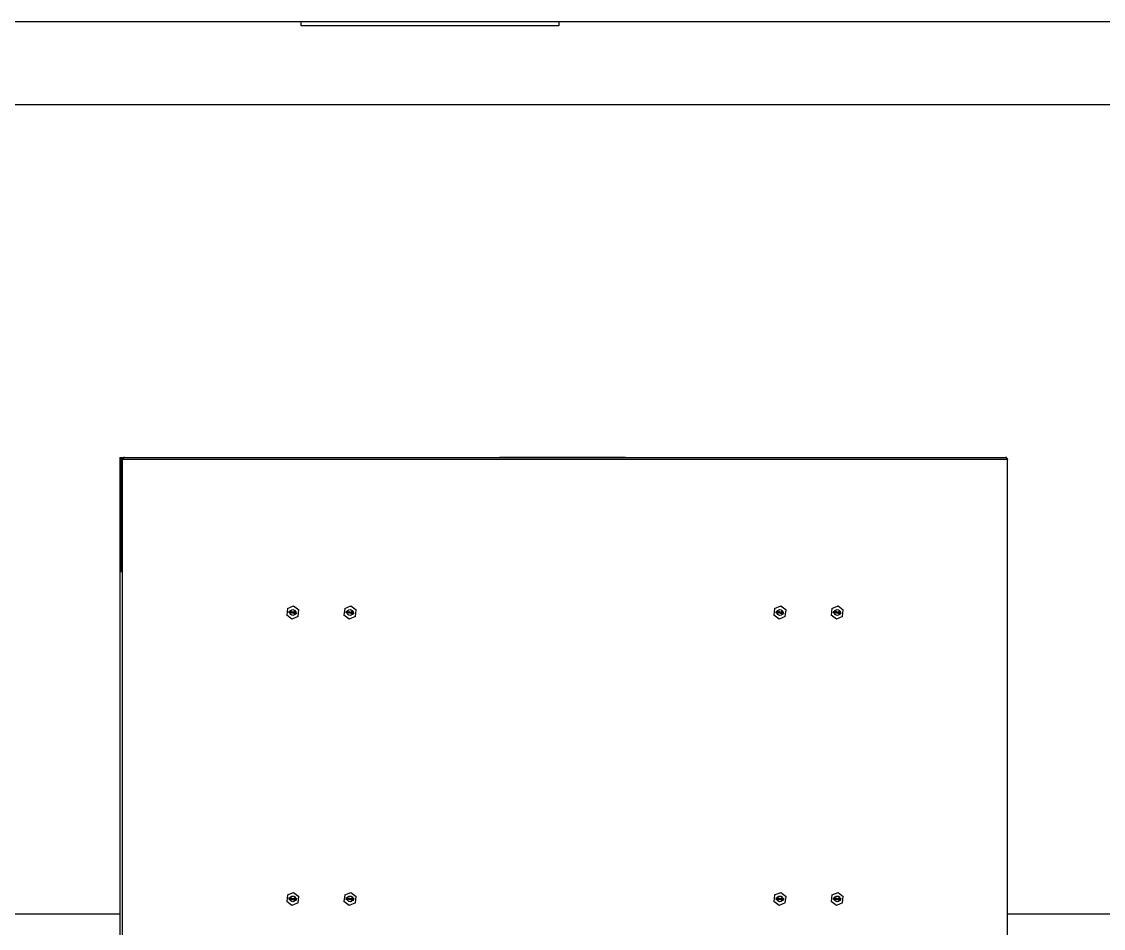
# Model space of a CAD drawing. Header units: millimetres. Extents: x 32496 to 166256, y 3504 to 23939.
# Drawn here: x 48697 to 49452, y 21451 to 22084 of the extents above; entities that cross this region are included whole.
import ezdxf

# ---------------------------------------------------------------- set-up
doc = ezdxf.new("R2010")
doc.units = ezdxf.units.MM
for name, color, linetype in [('2401-00854_BSO-M4-25_1_0', 7, 'Continuous'), ('4215-19398_1-20250317_1_0', 7, 'Continuous'), ('4215-19398_2_1_0', 7, 'Continuous'), ('4215-19398_6_1_0', 7, 'Continuous'), ('4215-19398_9_1_0', 7, 'Continuous'), ('4215-HRQZZ01_1_1_0', 7, 'Continuous'), ('4403-10194_1_0', 7, 'Continuous'), ('FG-S100X100-2059_0', 7, 'Continuous'), ('QIAOJIA_0', 7, 'Continuous'), ('S04S0230_0', 7, 'Continuous')]:
    doc.layers.add(name, color=color, linetype=linetype)

msp = doc.modelspace()

# ---------------------------------------------------------------- linework, layer by layer
at = {"layer": '2401-00854_BSO-M4-25_1_0', "color": 7, "linetype": 'Continuous'}
for p, q in [((48882.21, 21674.18), (48881.632, 21669.597)), ((48885.312, 21666.806), (48881.632, 21669.597)), ((48882.21, 21674.18), (48886.467, 21675.971)), ((48883.26, 21671.115), (48883.41, 21672.305)), ((48883.409, 21671.096), (48883.26, 21671.115)), ((48883.527, 21672.033), (48883.409, 21671.096)), ((48883.41, 21672.305), (48883.633, 21672.277)), ((48883.527, 21672.033), (48883.756, 21671.052)), ((48883.871, 21671.166), (48883.633, 21672.277)), ((48883.954, 21671.027), (48883.756, 21671.052)), ((48884.377, 21672.184), (48883.871, 21671.166)), ((48883.954, 21671.027), (48884.42, 21671.921)), ((48884.302, 21670.984), (48884.42, 21671.921)), ((48884.451, 21670.965), (48884.302, 21670.984)), ((48884.377, 21672.184), (48884.601, 21672.155)), ((48884.601, 21672.155), (48884.451, 21670.965)), ((48884.694, 21671.294), (48884.713, 21671.446)), ((48885.289, 21671.219), (48884.694, 21671.294)), ((48885.394, 21672.055), (48884.713, 21671.446)), ((48884.886, 21671.425), (48885.369, 21671.853)), ((48884.886, 21671.425), (48885.308, 21671.371)), ((48885.244, 21670.865), (48885.289, 21671.219)), ((48885.393, 21670.846), (48885.244, 21670.865)), ((48885.308, 21671.371), (48885.369, 21671.853)), ((48889.57, 21668.597), (48885.312, 21666.806)), ((48885.438, 21671.201), (48885.393, 21670.846)), ((48885.394, 21672.055), (48885.543, 21672.037)), ((48885.686, 21671.169), (48885.438, 21671.201)), ((48885.543, 21672.037), (48885.457, 21671.353)), ((48885.457, 21671.353), (48885.705, 21671.321)), ((48885.705, 21671.321), (48885.686, 21671.169)), ((48886.065, 21671.379), (48885.897, 21671.246)), ((48885.897, 21671.246), (48885.919, 21671.217)), ((48885.919, 21671.217), (48886.059, 21671.328)), ((48885.963, 21671.572), (48885.935, 21671.55)), ((48885.935, 21671.55), (48886.065, 21671.379)), ((48886.071, 21671.43), (48885.963, 21671.572)), ((48886.036, 21671.151), (48886.059, 21671.328)), ((48886.086, 21671.145), (48886.036, 21671.151)), ((48886.071, 21671.43), (48886.094, 21671.607)), ((48886.108, 21671.322), (48886.086, 21671.145)), ((48886.094, 21671.607), (48886.143, 21671.601)), ((48886.108, 21671.322), (48886.216, 21671.18)), ((48886.115, 21671.373), (48886.283, 21671.506)), ((48886.244, 21671.202), (48886.115, 21671.373)), ((48886.143, 21671.601), (48886.121, 21671.423)), ((48886.261, 21671.534), (48886.121, 21671.423)), ((48886.216, 21671.18), (48886.244, 21671.202)), ((48886.283, 21671.506), (48886.261, 21671.534)), ((48886.385, 21670.721), (48886.401, 21670.848)), ((48887.278, 21670.608), (48886.385, 21670.721)), ((48887.176, 21671.393), (48886.401, 21670.848)), ((48886.467, 21675.971), (48890.147, 21673.179)), ((48886.563, 21671.728), (48886.525, 21671.63)), ((48886.649, 21671.614), (48886.525, 21671.63)), ((48886.675, 21671.817), (48886.563, 21671.728)), ((48886.6, 21670.823), (48887.29, 21671.302)), ((48886.6, 21670.823), (48887.294, 21670.735)), ((48886.649, 21671.614), (48886.708, 21671.684)), ((48886.78, 21671.855), (48886.675, 21671.817)), ((48886.708, 21671.684), (48886.789, 21671.725)), ((48886.957, 21671.858), (48886.78, 21671.855)), ((48886.789, 21671.725), (48886.916, 21671.735)), ((48887.015, 21671.722), (48886.916, 21671.735)), ((48886.957, 21671.858), (48887.056, 21671.846)), ((48887.015, 21671.722), (48887.136, 21671.681)), ((48887.202, 21671.802), (48887.056, 21671.846)), ((48887.136, 21671.681), (48887.204, 21671.621)), ((48887.238, 21671.488), (48887.176, 21671.393)), ((48887.295, 21671.739), (48887.202, 21671.802)), ((48887.204, 21671.621), (48887.244, 21671.539)), ((48887.238, 21671.488), (48887.244, 21671.539)), ((48887.294, 21670.735), (48887.278, 21670.608)), ((48887.29, 21671.302), (48887.349, 21671.372)), ((48887.381, 21671.625), (48887.295, 21671.739)), ((48887.349, 21671.372), (48887.387, 21671.47)), ((48887.393, 21671.52), (48887.381, 21671.625)), ((48887.393, 21671.52), (48887.387, 21671.47)), ((48887.515, 21670.887), (48887.664, 21670.869)), ((48887.515, 21670.887), (48887.552, 21670.78)), ((48887.544, 21671.115), (48887.627, 21671.774)), ((48887.717, 21671.094), (48887.544, 21671.115)), ((48887.552, 21670.78), (48887.613, 21670.669)), ((48887.613, 21670.669), (48887.728, 21670.578)), ((48887.627, 21671.774), (48888.47, 21671.668)), ((48887.701, 21670.761), (48887.664, 21670.869)), ((48887.735, 21671.632), (48887.684, 21671.226)), ((48887.817, 21671.287), (48887.684, 21671.226)), ((48887.769, 21670.701), (48887.701, 21670.761)), ((48887.717, 21671.094), (48887.826, 21671.157)), ((48887.728, 21670.578), (48887.849, 21670.537)), ((48888.454, 21671.541), (48887.735, 21671.632)), ((48887.865, 21670.663), (48887.769, 21670.701)), ((48887.944, 21671.297), (48887.817, 21671.287)), ((48887.826, 21671.157), (48887.928, 21671.17)), ((48887.997, 21670.518), (48887.849, 21670.537)), ((48887.865, 21670.663), (48888.013, 21670.644)), ((48888.077, 21671.151), (48887.928, 21671.17)), ((48887.944, 21671.297), (48888.093, 21671.278)), ((48887.997, 21670.518), (48888.125, 21670.528)), ((48888.116, 21670.657), (48888.013, 21670.644)), ((48888.077, 21671.151), (48888.173, 21671.113)), ((48888.214, 21671.237), (48888.093, 21671.278)), ((48888.197, 21670.699), (48888.116, 21670.657)), ((48888.125, 21670.528), (48888.258, 21670.588)), ((48888.173, 21671.113), (48888.241, 21671.053)), ((48888.256, 21670.768), (48888.197, 21670.699)), ((48888.329, 21671.145), (48888.214, 21671.237)), ((48888.241, 21671.053), (48888.281, 21670.971)), ((48888.29, 21670.841), (48888.256, 21670.768)), ((48888.258, 21670.588), (48888.345, 21670.68)), ((48888.281, 21670.971), (48888.297, 21670.892)), ((48888.29, 21670.841), (48888.297, 21670.892)), ((48888.39, 21671.034), (48888.329, 21671.145)), ((48888.345, 21670.68), (48888.411, 21670.8)), ((48888.424, 21670.902), (48888.39, 21671.034)), ((48888.424, 21670.902), (48888.411, 21670.8)), ((48888.47, 21671.668), (48888.454, 21671.541)), ((48889.57, 21668.597), (48890.147, 21673.179)), ((48922.21, 21674.18), (48921.632, 21669.597)), ((48925.312, 21666.806), (48921.632, 21669.597)), ((48922.21, 21674.18), (48926.467, 21675.971)), ((48923.26, 21671.115), (48923.41, 21672.305)), ((48923.409, 21671.096), (48923.26, 21671.115)), ((48923.527, 21672.033), (48923.409, 21671.096)), ((48923.41, 21672.305), (48923.633, 21672.277)), ((48923.527, 21672.033), (48923.756, 21671.052)), ((48923.871, 21671.166), (48923.633, 21672.277)), ((48923.954, 21671.027), (48923.756, 21671.052)), ((48924.377, 21672.184), (48923.871, 21671.166)), ((48923.954, 21671.027), (48924.42, 21671.921)), ((48924.302, 21670.984), (48924.42, 21671.921)), ((48924.451, 21670.965), (48924.302, 21670.984)), ((48924.377, 21672.184), (48924.601, 21672.155)), ((48924.601, 21672.155), (48924.451, 21670.965)), ((48924.694, 21671.294), (48924.713, 21671.446)), ((48925.289, 21671.219), (48924.694, 21671.294)), ((48925.394, 21672.055), (48924.713, 21671.446)), ((48924.886, 21671.425), (48925.369, 21671.853)), ((48924.886, 21671.425), (48925.308, 21671.371)), ((48925.244, 21670.865), (48925.289, 21671.219)), ((48925.393, 21670.846), (48925.244, 21670.865)), ((48925.308, 21671.371), (48925.369, 21671.853)), ((48929.57, 21668.597), (48925.312, 21666.806)), ((48925.438, 21671.201), (48925.393, 21670.846)), ((48925.394, 21672.055), (48925.543, 21672.037)), ((48925.686, 21671.169), (48925.438, 21671.201)), ((48925.543, 21672.037), (48925.457, 21671.353)), ((48925.457, 21671.353), (48925.705, 21671.321)), ((48925.705, 21671.321), (48925.686, 21671.169)), ((48926.065, 21671.379), (48925.897, 21671.246)), ((48925.897, 21671.246), (48925.919, 21671.217)), ((48925.919, 21671.217), (48926.059, 21671.328)), ((48925.963, 21671.572), (48925.935, 21671.55)), ((48925.935, 21671.55), (48926.065, 21671.379)), ((48926.071, 21671.43), (48925.963, 21671.572)), ((48926.036, 21671.151), (48926.059, 21671.328)), ((48926.086, 21671.145), (48926.036, 21671.151)), ((48926.071, 21671.43), (48926.094, 21671.607)), ((48926.108, 21671.322), (48926.086, 21671.145)), ((48926.094, 21671.607), (48926.143, 21671.601)), ((48926.108, 21671.322), (48926.216, 21671.18)), ((48926.115, 21671.373), (48926.283, 21671.506)), ((48926.244, 21671.202), (48926.115, 21671.373)), ((48926.143, 21671.601), (48926.121, 21671.423)), ((48926.261, 21671.534), (48926.121, 21671.423)), ((48926.216, 21671.18), (48926.244, 21671.202)), ((48926.283, 21671.506), (48926.261, 21671.534)), ((48926.385, 21670.721), (48926.401, 21670.848)), ((48927.278, 21670.608), (48926.385, 21670.721)), ((48927.176, 21671.393), (48926.401, 21670.848)), ((48926.467, 21675.971), (48930.147, 21673.179)), ((48926.563, 21671.728), (48926.525, 21671.63)), ((48926.649, 21671.614), (48926.525, 21671.63)), ((48926.675, 21671.817), (48926.563, 21671.728)), ((48926.6, 21670.823), (48927.29, 21671.302)), ((48926.6, 21670.823), (48927.294, 21670.735)), ((48926.649, 21671.614), (48926.708, 21671.684)), ((48926.78, 21671.855), (48926.675, 21671.817)), ((48926.708, 21671.684), (48926.789, 21671.725)), ((48926.957, 21671.858), (48926.78, 21671.855)), ((48926.789, 21671.725), (48926.916, 21671.735)), ((48927.015, 21671.722), (48926.916, 21671.735)), ((48926.957, 21671.858), (48927.056, 21671.846)), ((48927.015, 21671.722), (48927.136, 21671.681)), ((48927.202, 21671.802), (48927.056, 21671.846)), ((48927.136, 21671.681), (48927.204, 21671.621)), ((48927.238, 21671.488), (48927.176, 21671.393)), ((48927.295, 21671.739), (48927.202, 21671.802)), ((48927.204, 21671.621), (48927.244, 21671.539)), ((48927.238, 21671.488), (48927.244, 21671.539)), ((48927.294, 21670.735), (48927.278, 21670.608)), ((48927.29, 21671.302), (48927.349, 21671.372)), ((48927.381, 21671.625), (48927.295, 21671.739)), ((48927.349, 21671.372), (48927.387, 21671.47)), ((48927.393, 21671.52), (48927.381, 21671.625)), ((48927.393, 21671.52), (48927.387, 21671.47)), ((48927.515, 21670.887), (48927.664, 21670.869)), ((48927.515, 21670.887), (48927.552, 21670.78)), ((48927.544, 21671.115), (48927.627, 21671.774)), ((48927.717, 21671.094), (48927.544, 21671.115)), ((48927.552, 21670.78), (48927.613, 21670.669)), ((48927.613, 21670.669), (48927.728, 21670.578)), ((48927.627, 21671.774), (48928.47, 21671.668)), ((48927.701, 21670.761), (48927.664, 21670.869)), ((48927.735, 21671.632), (48927.684, 21671.226)), ((48927.817, 21671.287), (48927.684, 21671.226)), ((48927.769, 21670.701), (48927.701, 21670.761)), ((48927.717, 21671.094), (48927.826, 21671.157)), ((48927.728, 21670.578), (48927.849, 21670.537)), ((48928.454, 21671.541), (48927.735, 21671.632)), ((48927.865, 21670.663), (48927.769, 21670.701)), ((48927.944, 21671.297), (48927.817, 21671.287)), ((48927.826, 21671.157), (48927.928, 21671.17)), ((48927.997, 21670.518), (48927.849, 21670.537)), ((48927.865, 21670.663), (48928.013, 21670.644)), ((48928.077, 21671.151), (48927.928, 21671.17)), ((48927.944, 21671.297), (48928.093, 21671.278)), ((48927.997, 21670.518), (48928.125, 21670.528)), ((48928.116, 21670.657), (48928.013, 21670.644)), ((48928.077, 21671.151), (48928.173, 21671.113)), ((48928.214, 21671.237), (48928.093, 21671.278)), ((48928.197, 21670.699), (48928.116, 21670.657)), ((48928.125, 21670.528), (48928.258, 21670.588)), ((48928.173, 21671.113), (48928.241, 21671.053)), ((48928.256, 21670.768), (48928.197, 21670.699)), ((48928.329, 21671.145), (48928.214, 21671.237)), ((48928.241, 21671.053), (48928.281, 21670.971)), ((48928.29, 21670.841), (48928.256, 21670.768)), ((48928.258, 21670.588), (48928.345, 21670.68)), ((48928.281, 21670.971), (48928.297, 21670.892)), ((48928.29, 21670.841), (48928.297, 21670.892)), ((48928.39, 21671.034), (48928.329, 21671.145)), ((48928.345, 21670.68), (48928.411, 21670.8)), ((48928.424, 21670.902), (48928.39, 21671.034)), ((48928.424, 21670.902), (48928.411, 21670.8)), ((48928.47, 21671.668), (48928.454, 21671.541)), ((48929.57, 21668.597), (48930.147, 21673.179)), ((49222.21, 21674.18), (49221.632, 21669.597)), ((49225.312, 21666.806), (49221.632, 21669.597)), ((49222.21, 21674.18), (49226.467, 21675.971)), ((49223.26, 21671.115), (49223.41, 21672.305)), ((49223.409, 21671.096), (49223.26, 21671.115)), ((49223.527, 21672.033), (49223.409, 21671.096)), ((49223.41, 21672.305), (49223.633, 21672.277)), ((49223.527, 21672.033), (49223.756, 21671.052)), ((49223.871, 21671.166), (49223.633, 21672.277)), ((49223.954, 21671.027), (49223.756, 21671.052)), ((49224.377, 21672.184), (49223.871, 21671.166)), ((49223.954, 21671.027), (49224.42, 21671.921)), ((49224.302, 21670.984), (49224.42, 21671.921)), ((49224.451, 21670.965), (49224.302, 21670.984)), ((49224.377, 21672.184), (49224.601, 21672.155)), ((49224.601, 21672.155), (49224.451, 21670.965)), ((49224.694, 21671.294), (49224.713, 21671.446)), ((49225.289, 21671.219), (49224.694, 21671.294)), ((49225.394, 21672.055), (49224.713, 21671.446)), ((49224.886, 21671.425), (49225.369, 21671.853)), ((49224.886, 21671.425), (49225.308, 21671.371)), ((49225.244, 21670.865), (49225.289, 21671.219)), ((49225.393, 21670.846), (49225.244, 21670.865)), ((49225.308, 21671.371), (49225.369, 21671.853)), ((49229.57, 21668.597), (49225.312, 21666.806)), ((49225.438, 21671.201), (49225.393, 21670.846)), ((49225.394, 21672.055), (49225.543, 21672.037)), ((49225.686, 21671.169), (49225.438, 21671.201)), ((49225.543, 21672.037), (49225.457, 21671.353)), ((49225.457, 21671.353), (49225.705, 21671.321)), ((49225.705, 21671.321), (49225.686, 21671.169)), ((49226.065, 21671.379), (49225.897, 21671.246)), ((49225.897, 21671.246), (49225.919, 21671.217)), ((49225.919, 21671.217), (49226.059, 21671.328)), ((49225.963, 21671.572), (49225.935, 21671.55)), ((49225.935, 21671.55), (49226.065, 21671.379)), ((49226.071, 21671.43), (49225.963, 21671.572)), ((49226.036, 21671.151), (49226.059, 21671.328)), ((49226.086, 21671.145), (49226.036, 21671.151)), ((49226.071, 21671.43), (49226.094, 21671.607)), ((49226.108, 21671.322), (49226.086, 21671.145)), ((49226.094, 21671.607), (49226.143, 21671.601)), ((49226.108, 21671.322), (49226.216, 21671.18)), ((49226.115, 21671.373), (49226.283, 21671.506)), ((49226.244, 21671.202), (49226.115, 21671.373)), ((49226.143, 21671.601), (49226.121, 21671.423)), ((49226.261, 21671.534), (49226.121, 21671.423)), ((49226.216, 21671.18), (49226.244, 21671.202)), ((49226.283, 21671.506), (49226.261, 21671.534)), ((49226.385, 21670.721), (49226.401, 21670.848)), ((49227.278, 21670.608), (49226.385, 21670.721)), ((49227.176, 21671.393), (49226.401, 21670.848)), ((49226.467, 21675.971), (49230.147, 21673.179)), ((49226.563, 21671.728), (49226.525, 21671.63)), ((49226.649, 21671.614), (49226.525, 21671.63)), ((49226.675, 21671.817), (49226.563, 21671.728)), ((49226.6, 21670.823), (49227.29, 21671.302)), ((49226.6, 21670.823), (49227.294, 21670.735)), ((49226.649, 21671.614), (49226.708, 21671.684)), ((49226.78, 21671.855), (49226.675, 21671.817)), ((49226.708, 21671.684), (49226.789, 21671.725)), ((49226.957, 21671.858), (49226.78, 21671.855)), ((49226.789, 21671.725), (49226.916, 21671.735)), ((49227.015, 21671.722), (49226.916, 21671.735)), ((49226.957, 21671.858), (49227.056, 21671.846)), ((49227.015, 21671.722), (49227.136, 21671.681)), ((49227.202, 21671.802), (49227.056, 21671.846)), ((49227.136, 21671.681), (49227.204, 21671.621)), ((49227.238, 21671.488), (49227.176, 21671.393)), ((49227.295, 21671.739), (49227.202, 21671.802)), ((49227.204, 21671.621), (49227.244, 21671.539)), ((49227.238, 21671.488), (49227.244, 21671.539)), ((49227.294, 21670.735), (49227.278, 21670.608)), ((49227.29, 21671.302), (49227.349, 21671.372)), ((49227.381, 21671.625), (49227.295, 21671.739)), ((49227.349, 21671.372), (49227.387, 21671.47)), ((49227.393, 21671.52), (49227.381, 21671.625)), ((49227.393, 21671.52), (49227.387, 21671.47)), ((49227.515, 21670.887), (49227.664, 21670.869)), ((49227.515, 21670.887), (49227.552, 21670.78)), ((49227.544, 21671.115), (49227.627, 21671.774)), ((49227.717, 21671.094), (49227.544, 21671.115)), ((49227.552, 21670.78), (49227.613, 21670.669)), ((49227.613, 21670.669), (49227.728, 21670.578)), ((49227.627, 21671.774), (49228.47, 21671.668)), ((49227.701, 21670.761), (49227.664, 21670.869)), ((49227.735, 21671.632), (49227.684, 21671.226)), ((49227.817, 21671.287), (49227.684, 21671.226)), ((49227.769, 21670.701), (49227.701, 21670.761)), ((49227.717, 21671.094), (49227.826, 21671.157)), ((49227.728, 21670.578), (49227.849, 21670.537)), ((49228.454, 21671.541), (49227.735, 21671.632)), ((49227.865, 21670.663), (49227.769, 21670.701)), ((49227.944, 21671.297), (49227.817, 21671.287)), ((49227.826, 21671.157), (49227.928, 21671.17)), ((49227.997, 21670.518), (49227.849, 21670.537)), ((49227.865, 21670.663), (49228.013, 21670.644)), ((49228.077, 21671.151), (49227.928, 21671.17)), ((49227.944, 21671.297), (49228.093, 21671.278)), ((49227.997, 21670.518), (49228.125, 21670.528)), ((49228.116, 21670.657), (49228.013, 21670.644)), ((49228.077, 21671.151), (49228.173, 21671.113)), ((49228.214, 21671.237), (49228.093, 21671.278)), ((49228.197, 21670.699), (49228.116, 21670.657)), ((49228.125, 21670.528), (49228.258, 21670.588)), ((49228.173, 21671.113), (49228.241, 21671.053)), ((49228.256, 21670.768), (49228.197, 21670.699)), ((49228.329, 21671.145), (49228.214, 21671.237)), ((49228.241, 21671.053), (49228.281, 21670.971)), ((49228.29, 21670.841), (49228.256, 21670.768)), ((49228.258, 21670.588), (49228.345, 21670.68)), ((49228.281, 21670.971), (49228.297, 21670.892)), ((49228.29, 21670.841), (49228.297, 21670.892)), ((49228.39, 21671.034), (49228.329, 21671.145)), ((49228.345, 21670.68), (49228.411, 21670.8)), ((49228.424, 21670.902), (49228.39, 21671.034)), ((49228.424, 21670.902), (49228.411, 21670.8)), ((49228.47, 21671.668), (49228.454, 21671.541)), ((49229.57, 21668.597), (49230.147, 21673.179)), ((49262.21, 21674.18), (49261.632, 21669.597)), ((49265.312, 21666.806), (49261.632, 21669.597)), ((49262.21, 21674.18), (49266.467, 21675.971)), ((49263.26, 21671.115), (49263.41, 21672.305)), ((49263.409, 21671.096), (49263.26, 21671.115)), ((49263.527, 21672.033), (49263.409, 21671.096)), ((49263.41, 21672.305), (49263.633, 21672.277)), ((49263.527, 21672.033), (49263.756, 21671.052)), ((49263.871, 21671.166), (49263.633, 21672.277)), ((49263.954, 21671.027), (49263.756, 21671.052)), ((49264.377, 21672.184), (49263.871, 21671.166)), ((49263.954, 21671.027), (49264.42, 21671.921)), ((49264.302, 21670.984), (49264.42, 21671.921)), ((49264.451, 21670.965), (49264.302, 21670.984)), ((49264.377, 21672.184), (49264.601, 21672.155)), ((49264.601, 21672.155), (49264.451, 21670.965)), ((49264.694, 21671.294), (49264.713, 21671.446)), ((49265.289, 21671.219), (49264.694, 21671.294)), ((49265.394, 21672.055), (49264.713, 21671.446)), ((49264.886, 21671.425), (49265.369, 21671.853)), ((49264.886, 21671.425), (49265.308, 21671.371)), ((49265.244, 21670.865), (49265.289, 21671.219)), ((49265.393, 21670.846), (49265.244, 21670.865)), ((49265.308, 21671.371), (49265.369, 21671.853)), ((49269.57, 21668.597), (49265.312, 21666.806)), ((49265.438, 21671.201), (49265.393, 21670.846)), ((49265.394, 21672.055), (49265.543, 21672.037)), ((49265.686, 21671.169), (49265.438, 21671.201)), ((49265.543, 21672.037), (49265.457, 21671.353)), ((49265.457, 21671.353), (49265.705, 21671.321)), ((49265.705, 21671.321), (49265.686, 21671.169)), ((49266.065, 21671.379), (49265.897, 21671.246)), ((49265.897, 21671.246), (49265.919, 21671.217)), ((49265.919, 21671.217), (49266.059, 21671.328)), ((49265.963, 21671.572), (49265.935, 21671.55)), ((49265.935, 21671.55), (49266.065, 21671.379)), ((49266.071, 21671.43), (49265.963, 21671.572)), ((49266.036, 21671.151), (49266.059, 21671.328)), ((49266.086, 21671.145), (49266.036, 21671.151)), ((49266.071, 21671.43), (49266.094, 21671.607)), ((49266.108, 21671.322), (49266.086, 21671.145)), ((49266.094, 21671.607), (49266.143, 21671.601)), ((49266.108, 21671.322), (49266.216, 21671.18)), ((49266.115, 21671.373), (49266.283, 21671.506)), ((49266.244, 21671.202), (49266.115, 21671.373)), ((49266.143, 21671.601), (49266.121, 21671.423)), ((49266.261, 21671.534), (49266.121, 21671.423)), ((49266.216, 21671.18), (49266.244, 21671.202)), ((49266.283, 21671.506), (49266.261, 21671.534)), ((49266.385, 21670.721), (49266.401, 21670.848)), ((49267.278, 21670.608), (49266.385, 21670.721)), ((49267.176, 21671.393), (49266.401, 21670.848)), ((49266.467, 21675.971), (49270.147, 21673.179)), ((49266.563, 21671.728), (49266.525, 21671.63)), ((49266.649, 21671.614), (49266.525, 21671.63)), ((49266.675, 21671.817), (49266.563, 21671.728)), ((49266.6, 21670.823), (49267.29, 21671.302)), ((49266.6, 21670.823), (49267.294, 21670.735)), ((49266.649, 21671.614), (49266.708, 21671.684)), ((49266.78, 21671.855), (49266.675, 21671.817)), ((49266.708, 21671.684), (49266.789, 21671.725)), ((49266.957, 21671.858), (49266.78, 21671.855)), ((49266.789, 21671.725), (49266.916, 21671.735)), ((49267.015, 21671.722), (49266.916, 21671.735)), ((49266.957, 21671.858), (49267.056, 21671.846)), ((49267.015, 21671.722), (49267.136, 21671.681)), ((49267.202, 21671.802), (49267.056, 21671.846)), ((49267.136, 21671.681), (49267.204, 21671.621)), ((49267.238, 21671.488), (49267.176, 21671.393)), ((49267.295, 21671.739), (49267.202, 21671.802)), ((49267.204, 21671.621), (49267.244, 21671.539)), ((49267.238, 21671.488), (49267.244, 21671.539)), ((49267.294, 21670.735), (49267.278, 21670.608)), ((49267.29, 21671.302), (49267.349, 21671.372)), ((49267.381, 21671.625), (49267.295, 21671.739)), ((49267.349, 21671.372), (49267.387, 21671.47)), ((49267.393, 21671.52), (49267.381, 21671.625)), ((49267.393, 21671.52), (49267.387, 21671.47)), ((49267.515, 21670.887), (49267.664, 21670.869)), ((49267.515, 21670.887), (49267.552, 21670.78)), ((49267.544, 21671.115), (49267.627, 21671.774)), ((49267.717, 21671.094), (49267.544, 21671.115)), ((49267.552, 21670.78), (49267.613, 21670.669)), ((49267.613, 21670.669), (49267.728, 21670.578)), ((49267.627, 21671.774), (49268.47, 21671.668)), ((49267.701, 21670.761), (49267.664, 21670.869)), ((49267.735, 21671.632), (49267.684, 21671.226)), ((49267.817, 21671.287), (49267.684, 21671.226)), ((49267.769, 21670.701), (49267.701, 21670.761)), ((49267.717, 21671.094), (49267.826, 21671.157)), ((49267.728, 21670.578), (49267.849, 21670.537)), ((49268.454, 21671.541), (49267.735, 21671.632)), ((49267.865, 21670.663), (49267.769, 21670.701)), ((49267.944, 21671.297), (49267.817, 21671.287)), ((49267.826, 21671.157), (49267.928, 21671.17)), ((49267.997, 21670.518), (49267.849, 21670.537)), ((49267.865, 21670.663), (49268.013, 21670.644)), ((49268.077, 21671.151), (49267.928, 21671.17)), ((49267.944, 21671.297), (49268.093, 21671.278)), ((49267.997, 21670.518), (49268.125, 21670.528)), ((49268.116, 21670.657), (49268.013, 21670.644)), ((49268.077, 21671.151), (49268.173, 21671.113)), ((49268.214, 21671.237), (49268.093, 21671.278)), ((49268.197, 21670.699), (49268.116, 21670.657)), ((49268.125, 21670.528), (49268.258, 21670.588)), ((49268.173, 21671.113), (49268.241, 21671.053)), ((49268.256, 21670.768), (49268.197, 21670.699)), ((49268.329, 21671.145), (49268.214, 21671.237)), ((49268.241, 21671.053), (49268.281, 21670.971)), ((49268.29, 21670.841), (49268.256, 21670.768)), ((49268.258, 21670.588), (49268.345, 21670.68)), ((49268.281, 21670.971), (49268.297, 21670.892)), ((49268.29, 21670.841), (49268.297, 21670.892)), ((49268.39, 21671.034), (49268.329, 21671.145)), ((49268.345, 21670.68), (49268.411, 21670.8)), ((49268.424, 21670.902), (49268.39, 21671.034)), ((49268.424, 21670.902), (49268.411, 21670.8)), ((49268.47, 21671.668), (49268.454, 21671.541)), ((49269.57, 21668.597), (49270.147, 21673.179)), ((48882.21, 21474.18), (48881.632, 21469.597)), ((48882.21, 21474.18), (48886.467, 21475.971)), ((48883.26, 21471.115), (48883.41, 21472.305)), ((48883.41, 21472.305), (48883.633, 21472.277)), ((48883.871, 21471.166), (48883.633, 21472.277)), ((48886.467, 21475.971), (48890.147, 21473.179)), ((48889.57, 21468.597), (48890.147, 21473.179)), ((48922.21, 21474.18), (48921.632, 21469.597)), ((48922.21, 21474.18), (48926.467, 21475.971)), ((48923.26, 21471.115), (48923.41, 21472.305)), ((48923.41, 21472.305), (48923.633, 21472.277)), ((48923.871, 21471.166), (48923.633, 21472.277)), ((48926.467, 21475.971), (48930.147, 21473.179)), ((48929.57, 21468.597), (48930.147, 21473.179)), ((49222.21, 21474.18), (49221.632, 21469.597)), ((49222.21, 21474.18), (49226.467, 21475.971)), ((49223.26, 21471.115), (49223.41, 21472.305)), ((49223.41, 21472.305), (49223.633, 21472.277)), ((49223.871, 21471.166), (49223.633, 21472.277)), ((49226.467, 21475.971), (49230.147, 21473.179)), ((49229.57, 21468.597), (49230.147, 21473.179)), ((49262.21, 21474.18), (49261.632, 21469.597)), ((49262.21, 21474.18), (49266.467, 21475.971)), ((49263.26, 21471.115), (49263.41, 21472.305)), ((49263.41, 21472.305), (49263.633, 21472.277)), ((49263.871, 21471.166), (49263.633, 21472.277)), ((49266.467, 21475.971), (49270.147, 21473.179)), ((49269.57, 21468.597), (49270.147, 21473.179)), ((48885.312, 21466.806), (48881.632, 21469.597)), ((48883.409, 21471.096), (48883.26, 21471.115)), ((48883.527, 21472.033), (48883.409, 21471.096)), ((48883.527, 21472.033), (48883.756, 21471.052)), ((48883.954, 21471.027), (48883.756, 21471.052)), ((48884.377, 21472.184), (48883.871, 21471.166)), ((48883.954, 21471.027), (48884.42, 21471.921)), ((48884.302, 21470.984), (48884.42, 21471.921)), ((48884.451, 21470.965), (48884.302, 21470.984)), ((48884.377, 21472.184), (48884.601, 21472.155)), ((48884.601, 21472.155), (48884.451, 21470.965)), ((48884.694, 21471.294), (48884.713, 21471.446)), ((48885.289, 21471.219), (48884.694, 21471.294)), ((48885.394, 21472.055), (48884.713, 21471.446)), ((48884.886, 21471.425), (48885.369, 21471.853)), ((48884.886, 21471.425), (48885.308, 21471.371)), ((48885.244, 21470.865), (48885.289, 21471.219)), ((48885.393, 21470.846), (48885.244, 21470.865)), ((48885.308, 21471.371), (48885.369, 21471.853)), ((48889.57, 21468.597), (48885.312, 21466.806)), ((48885.438, 21471.201), (48885.393, 21470.846)), ((48885.394, 21472.055), (48885.543, 21472.037)), ((48885.686, 21471.169), (48885.438, 21471.201)), ((48885.543, 21472.037), (48885.457, 21471.353)), ((48885.457, 21471.353), (48885.705, 21471.321)), ((48885.705, 21471.321), (48885.686, 21471.169)), ((48886.065, 21471.379), (48885.897, 21471.246)), ((48885.897, 21471.246), (48885.919, 21471.217)), ((48885.919, 21471.217), (48886.059, 21471.328)), ((48885.963, 21471.572), (48885.935, 21471.55)), ((48885.935, 21471.55), (48886.065, 21471.379)), ((48886.071, 21471.43), (48885.963, 21471.572)), ((48886.036, 21471.151), (48886.059, 21471.328)), ((48886.086, 21471.145), (48886.036, 21471.151)), ((48886.071, 21471.43), (48886.094, 21471.607)), ((48886.108, 21471.322), (48886.086, 21471.145)), ((48886.094, 21471.607), (48886.143, 21471.601)), ((48886.108, 21471.322), (48886.216, 21471.18)), ((48886.115, 21471.373), (48886.283, 21471.506)), ((48886.244, 21471.202), (48886.115, 21471.373)), ((48886.143, 21471.601), (48886.121, 21471.423)), ((48886.261, 21471.534), (48886.121, 21471.423)), ((48886.216, 21471.18), (48886.244, 21471.202)), ((48886.283, 21471.506), (48886.261, 21471.534)), ((48886.385, 21470.721), (48886.401, 21470.848)), ((48887.278, 21470.608), (48886.385, 21470.721)), ((48887.176, 21471.393), (48886.401, 21470.848)), ((48886.563, 21471.728), (48886.525, 21471.63)), ((48886.649, 21471.614), (48886.525, 21471.63)), ((48886.675, 21471.817), (48886.563, 21471.728)), ((48886.6, 21470.823), (48887.29, 21471.302)), ((48886.6, 21470.823), (48887.294, 21470.735)), ((48886.649, 21471.614), (48886.708, 21471.684)), ((48886.78, 21471.855), (48886.675, 21471.817)), ((48886.708, 21471.684), (48886.789, 21471.725)), ((48886.957, 21471.858), (48886.78, 21471.855)), ((48886.789, 21471.725), (48886.916, 21471.735)), ((48887.015, 21471.722), (48886.916, 21471.735)), ((48886.957, 21471.858), (48887.056, 21471.846)), ((48887.015, 21471.722), (48887.136, 21471.681)), ((48887.202, 21471.802), (48887.056, 21471.846)), ((48887.136, 21471.681), (48887.204, 21471.621)), ((48887.238, 21471.488), (48887.176, 21471.393)), ((48887.295, 21471.739), (48887.202, 21471.802)), ((48887.204, 21471.621), (48887.244, 21471.539)), ((48887.238, 21471.488), (48887.244, 21471.539)), ((48887.294, 21470.735), (48887.278, 21470.608)), ((48887.29, 21471.302), (48887.349, 21471.372)), ((48887.381, 21471.625), (48887.295, 21471.739)), ((48887.349, 21471.372), (48887.387, 21471.47)), ((48887.393, 21471.52), (48887.381, 21471.625)), ((48887.393, 21471.52), (48887.387, 21471.47)), ((48887.515, 21470.887), (48887.664, 21470.869)), ((48887.515, 21470.887), (48887.552, 21470.78)), ((48887.544, 21471.115), (48887.627, 21471.774)), ((48887.717, 21471.094), (48887.544, 21471.115)), ((48887.552, 21470.78), (48887.613, 21470.669)), ((48887.613, 21470.669), (48887.728, 21470.578)), ((48887.627, 21471.774), (48888.47, 21471.668)), ((48887.701, 21470.761), (48887.664, 21470.869)), ((48887.735, 21471.632), (48887.684, 21471.226)), ((48887.817, 21471.287), (48887.684, 21471.226)), ((48887.769, 21470.701), (48887.701, 21470.761)), ((48887.717, 21471.094), (48887.826, 21471.157)), ((48887.728, 21470.578), (48887.849, 21470.537)), ((48888.454, 21471.541), (48887.735, 21471.632)), ((48887.865, 21470.663), (48887.769, 21470.701)), ((48887.944, 21471.297), (48887.817, 21471.287)), ((48887.826, 21471.157), (48887.928, 21471.17)), ((48887.997, 21470.518), (48887.849, 21470.537)), ((48887.865, 21470.663), (48888.013, 21470.644)), ((48888.077, 21471.151), (48887.928, 21471.17)), ((48887.944, 21471.297), (48888.093, 21471.278)), ((48887.997, 21470.518), (48888.125, 21470.528)), ((48888.116, 21470.657), (48888.013, 21470.644)), ((48888.077, 21471.151), (48888.173, 21471.113)), ((48888.214, 21471.237), (48888.093, 21471.278)), ((48888.197, 21470.699), (48888.116, 21470.657)), ((48888.125, 21470.528), (48888.258, 21470.588)), ((48888.173, 21471.113), (48888.241, 21471.053)), ((48888.256, 21470.768), (48888.197, 21470.699)), ((48888.329, 21471.145), (48888.214, 21471.237)), ((48888.241, 21471.053), (48888.281, 21470.971)), ((48888.29, 21470.841), (48888.256, 21470.768)), ((48888.258, 21470.588), (48888.345, 21470.68)), ((48888.281, 21470.971), (48888.297, 21470.892)), ((48888.29, 21470.841), (48888.297, 21470.892)), ((48888.39, 21471.034), (48888.329, 21471.145)), ((48888.345, 21470.68), (48888.411, 21470.8)), ((48888.424, 21470.902), (48888.39, 21471.034)), ((48888.424, 21470.902), (48888.411, 21470.8)), ((48888.47, 21471.668), (48888.454, 21471.541)), ((48925.312, 21466.806), (48921.632, 21469.597)), ((48923.409, 21471.096), (48923.26, 21471.115)), ((48923.527, 21472.033), (48923.409, 21471.096)), ((48923.527, 21472.033), (48923.756, 21471.052)), ((48923.954, 21471.027), (48923.756, 21471.052)), ((48924.377, 21472.184), (48923.871, 21471.166)), ((48923.954, 21471.027), (48924.42, 21471.921)), ((48924.302, 21470.984), (48924.42, 21471.921)), ((48924.451, 21470.965), (48924.302, 21470.984)), ((48924.377, 21472.184), (48924.601, 21472.155)), ((48924.601, 21472.155), (48924.451, 21470.965)), ((48924.694, 21471.294), (48924.713, 21471.446)), ((48925.289, 21471.219), (48924.694, 21471.294)), ((48925.394, 21472.055), (48924.713, 21471.446)), ((48924.886, 21471.425), (48925.369, 21471.853)), ((48924.886, 21471.425), (48925.308, 21471.371)), ((48925.244, 21470.865), (48925.289, 21471.219)), ((48925.393, 21470.846), (48925.244, 21470.865)), ((48925.308, 21471.371), (48925.369, 21471.853)), ((48929.57, 21468.597), (48925.312, 21466.806)), ((48925.438, 21471.201), (48925.393, 21470.846)), ((48925.394, 21472.055), (48925.543, 21472.037)), ((48925.686, 21471.169), (48925.438, 21471.201)), ((48925.543, 21472.037), (48925.457, 21471.353)), ((48925.457, 21471.353), (48925.705, 21471.321)), ((48925.705, 21471.321), (48925.686, 21471.169)), ((48926.065, 21471.379), (48925.897, 21471.246)), ((48925.897, 21471.246), (48925.919, 21471.217)), ((48925.919, 21471.217), (48926.059, 21471.328)), ((48925.963, 21471.572), (48925.935, 21471.55)), ((48925.935, 21471.55), (48926.065, 21471.379)), ((48926.071, 21471.43), (48925.963, 21471.572)), ((48926.036, 21471.151), (48926.059, 21471.328)), ((48926.086, 21471.145), (48926.036, 21471.151)), ((48926.071, 21471.43), (48926.094, 21471.607)), ((48926.108, 21471.322), (48926.086, 21471.145)), ((48926.094, 21471.607), (48926.143, 21471.601)), ((48926.108, 21471.322), (48926.216, 21471.18)), ((48926.115, 21471.373), (48926.283, 21471.506)), ((48926.244, 21471.202), (48926.115, 21471.373)), ((48926.143, 21471.601), (48926.121, 21471.423)), ((48926.261, 21471.534), (48926.121, 21471.423)), ((48926.216, 21471.18), (48926.244, 21471.202)), ((48926.283, 21471.506), (48926.261, 21471.534)), ((48926.385, 21470.721), (48926.401, 21470.848)), ((48927.278, 21470.608), (48926.385, 21470.721)), ((48927.176, 21471.393), (48926.401, 21470.848)), ((48926.563, 21471.728), (48926.525, 21471.63)), ((48926.649, 21471.614), (48926.525, 21471.63)), ((48926.675, 21471.817), (48926.563, 21471.728)), ((48926.6, 21470.823), (48927.29, 21471.302)), ((48926.6, 21470.823), (48927.294, 21470.735)), ((48926.649, 21471.614), (48926.708, 21471.684)), ((48926.78, 21471.855), (48926.675, 21471.817)), ((48926.708, 21471.684), (48926.789, 21471.725)), ((48926.957, 21471.858), (48926.78, 21471.855)), ((48926.789, 21471.725), (48926.916, 21471.735)), ((48927.015, 21471.722), (48926.916, 21471.735)), ((48926.957, 21471.858), (48927.056, 21471.846)), ((48927.015, 21471.722), (48927.136, 21471.681)), ((48927.202, 21471.802), (48927.056, 21471.846)), ((48927.136, 21471.681), (48927.204, 21471.621)), ((48927.238, 21471.488), (48927.176, 21471.393)), ((48927.295, 21471.739), (48927.202, 21471.802)), ((48927.204, 21471.621), (48927.244, 21471.539)), ((48927.238, 21471.488), (48927.244, 21471.539)), ((48927.294, 21470.735), (48927.278, 21470.608)), ((48927.29, 21471.302), (48927.349, 21471.372)), ((48927.381, 21471.625), (48927.295, 21471.739)), ((48927.349, 21471.372), (48927.387, 21471.47)), ((48927.393, 21471.52), (48927.381, 21471.625)), ((48927.393, 21471.52), (48927.387, 21471.47)), ((48927.515, 21470.887), (48927.664, 21470.869)), ((48927.515, 21470.887), (48927.552, 21470.78)), ((48927.544, 21471.115), (48927.627, 21471.774)), ((48927.717, 21471.094), (48927.544, 21471.115)), ((48927.552, 21470.78), (48927.613, 21470.669)), ((48927.613, 21470.669), (48927.728, 21470.578)), ((48927.627, 21471.774), (48928.47, 21471.668)), ((48927.701, 21470.761), (48927.664, 21470.869)), ((48927.735, 21471.632), (48927.684, 21471.226)), ((48927.817, 21471.287), (48927.684, 21471.226)), ((48927.769, 21470.701), (48927.701, 21470.761)), ((48927.717, 21471.094), (48927.826, 21471.157)), ((48927.728, 21470.578), (48927.849, 21470.537)), ((48928.454, 21471.541), (48927.735, 21471.632)), ((48927.865, 21470.663), (48927.769, 21470.701)), ((48927.944, 21471.297), (48927.817, 21471.287)), ((48927.826, 21471.157), (48927.928, 21471.17)), ((48927.997, 21470.518), (48927.849, 21470.537)), ((48927.865, 21470.663), (48928.013, 21470.644)), ((48928.077, 21471.151), (48927.928, 21471.17)), ((48927.944, 21471.297), (48928.093, 21471.278)), ((48927.997, 21470.518), (48928.125, 21470.528)), ((48928.116, 21470.657), (48928.013, 21470.644)), ((48928.077, 21471.151), (48928.173, 21471.113)), ((48928.214, 21471.237), (48928.093, 21471.278)), ((48928.197, 21470.699), (48928.116, 21470.657)), ((48928.125, 21470.528), (48928.258, 21470.588)), ((48928.173, 21471.113), (48928.241, 21471.053)), ((48928.256, 21470.768), (48928.197, 21470.699)), ((48928.329, 21471.145), (48928.214, 21471.237)), ((48928.241, 21471.053), (48928.281, 21470.971)), ((48928.29, 21470.841), (48928.256, 21470.768)), ((48928.258, 21470.588), (48928.345, 21470.68)), ((48928.281, 21470.971), (48928.297, 21470.892)), ((48928.29, 21470.841), (48928.297, 21470.892)), ((48928.39, 21471.034), (48928.329, 21471.145)), ((48928.345, 21470.68), (48928.411, 21470.8)), ((48928.424, 21470.902), (48928.39, 21471.034)), ((48928.424, 21470.902), (48928.411, 21470.8)), ((48928.47, 21471.668), (48928.454, 21471.541)), ((49225.312, 21466.806), (49221.632, 21469.597)), ((49223.409, 21471.096), (49223.26, 21471.115)), ((49223.527, 21472.033), (49223.409, 21471.096)), ((49223.527, 21472.033), (49223.756, 21471.052)), ((49223.954, 21471.027), (49223.756, 21471.052)), ((49224.377, 21472.184), (49223.871, 21471.166)), ((49223.954, 21471.027), (49224.42, 21471.921)), ((49224.302, 21470.984), (49224.42, 21471.921)), ((49224.451, 21470.965), (49224.302, 21470.984)), ((49224.377, 21472.184), (49224.601, 21472.155)), ((49224.601, 21472.155), (49224.451, 21470.965)), ((49224.694, 21471.294), (49224.713, 21471.446)), ((49225.289, 21471.219), (49224.694, 21471.294)), ((49225.394, 21472.055), (49224.713, 21471.446)), ((49224.886, 21471.425), (49225.369, 21471.853)), ((49224.886, 21471.425), (49225.308, 21471.371)), ((49225.244, 21470.865), (49225.289, 21471.219)), ((49225.393, 21470.846), (49225.244, 21470.865)), ((49225.308, 21471.371), (49225.369, 21471.853)), ((49229.57, 21468.597), (49225.312, 21466.806)), ((49225.438, 21471.201), (49225.393, 21470.846)), ((49225.394, 21472.055), (49225.543, 21472.037)), ((49225.686, 21471.169), (49225.438, 21471.201)), ((49225.543, 21472.037), (49225.457, 21471.353)), ((49225.457, 21471.353), (49225.705, 21471.321)), ((49225.705, 21471.321), (49225.686, 21471.169)), ((49226.065, 21471.379), (49225.897, 21471.246)), ((49225.897, 21471.246), (49225.919, 21471.217)), ((49225.919, 21471.217), (49226.059, 21471.328)), ((49225.963, 21471.572), (49225.935, 21471.55)), ((49225.935, 21471.55), (49226.065, 21471.379)), ((49226.071, 21471.43), (49225.963, 21471.572)), ((49226.036, 21471.151), (49226.059, 21471.328)), ((49226.086, 21471.145), (49226.036, 21471.151)), ((49226.071, 21471.43), (49226.094, 21471.607)), ((49226.108, 21471.322), (49226.086, 21471.145)), ((49226.094, 21471.607), (49226.143, 21471.601)), ((49226.108, 21471.322), (49226.216, 21471.18)), ((49226.115, 21471.373), (49226.283, 21471.506)), ((49226.244, 21471.202), (49226.115, 21471.373)), ((49226.143, 21471.601), (49226.121, 21471.423)), ((49226.261, 21471.534), (49226.121, 21471.423)), ((49226.216, 21471.18), (49226.244, 21471.202)), ((49226.283, 21471.506), (49226.261, 21471.534)), ((49226.385, 21470.721), (49226.401, 21470.848)), ((49227.278, 21470.608), (49226.385, 21470.721)), ((49227.176, 21471.393), (49226.401, 21470.848)), ((49226.563, 21471.728), (49226.525, 21471.63)), ((49226.649, 21471.614), (49226.525, 21471.63)), ((49226.675, 21471.817), (49226.563, 21471.728)), ((49226.6, 21470.823), (49227.29, 21471.302)), ((49226.6, 21470.823), (49227.294, 21470.735)), ((49226.649, 21471.614), (49226.708, 21471.684)), ((49226.78, 21471.855), (49226.675, 21471.817)), ((49226.708, 21471.684), (49226.789, 21471.725)), ((49226.957, 21471.858), (49226.78, 21471.855)), ((49226.789, 21471.725), (49226.916, 21471.735)), ((49227.015, 21471.722), (49226.916, 21471.735)), ((49226.957, 21471.858), (49227.056, 21471.846)), ((49227.015, 21471.722), (49227.136, 21471.681)), ((49227.202, 21471.802), (49227.056, 21471.846)), ((49227.136, 21471.681), (49227.204, 21471.621)), ((49227.238, 21471.488), (49227.176, 21471.393)), ((49227.295, 21471.739), (49227.202, 21471.802)), ((49227.204, 21471.621), (49227.244, 21471.539)), ((49227.238, 21471.488), (49227.244, 21471.539)), ((49227.294, 21470.735), (49227.278, 21470.608)), ((49227.29, 21471.302), (49227.349, 21471.372)), ((49227.381, 21471.625), (49227.295, 21471.739)), ((49227.349, 21471.372), (49227.387, 21471.47)), ((49227.393, 21471.52), (49227.381, 21471.625)), ((49227.393, 21471.52), (49227.387, 21471.47)), ((49227.515, 21470.887), (49227.664, 21470.869)), ((49227.515, 21470.887), (49227.552, 21470.78)), ((49227.544, 21471.115), (49227.627, 21471.774)), ((49227.717, 21471.094), (49227.544, 21471.115)), ((49227.552, 21470.78), (49227.613, 21470.669)), ((49227.613, 21470.669), (49227.728, 21470.578)), ((49227.627, 21471.774), (49228.47, 21471.668)), ((49227.701, 21470.761), (49227.664, 21470.869)), ((49227.735, 21471.632), (49227.684, 21471.226)), ((49227.817, 21471.287), (49227.684, 21471.226)), ((49227.769, 21470.701), (49227.701, 21470.761)), ((49227.717, 21471.094), (49227.826, 21471.157)), ((49227.728, 21470.578), (49227.849, 21470.537)), ((49228.454, 21471.541), (49227.735, 21471.632)), ((49227.865, 21470.663), (49227.769, 21470.701)), ((49227.944, 21471.297), (49227.817, 21471.287)), ((49227.826, 21471.157), (49227.928, 21471.17)), ((49227.997, 21470.518), (49227.849, 21470.537)), ((49227.865, 21470.663), (49228.013, 21470.644)), ((49228.077, 21471.151), (49227.928, 21471.17)), ((49227.944, 21471.297), (49228.093, 21471.278)), ((49227.997, 21470.518), (49228.125, 21470.528)), ((49228.116, 21470.657), (49228.013, 21470.644)), ((49228.077, 21471.151), (49228.173, 21471.113)), ((49228.214, 21471.237), (49228.093, 21471.278)), ((49228.197, 21470.699), (49228.116, 21470.657)), ((49228.125, 21470.528), (49228.258, 21470.588)), ((49228.173, 21471.113), (49228.241, 21471.053)), ((49228.256, 21470.768), (49228.197, 21470.699)), ((49228.329, 21471.145), (49228.214, 21471.237)), ((49228.241, 21471.053), (49228.281, 21470.971)), ((49228.29, 21470.841), (49228.256, 21470.768)), ((49228.258, 21470.588), (49228.345, 21470.68)), ((49228.281, 21470.971), (49228.297, 21470.892)), ((49228.29, 21470.841), (49228.297, 21470.892)), ((49228.39, 21471.034), (49228.329, 21471.145)), ((49228.345, 21470.68), (49228.411, 21470.8)), ((49228.424, 21470.902), (49228.39, 21471.034)), ((49228.424, 21470.902), (49228.411, 21470.8)), ((49228.47, 21471.668), (49228.454, 21471.541)), ((49265.312, 21466.806), (49261.632, 21469.597)), ((49263.409, 21471.096), (49263.26, 21471.115)), ((49263.527, 21472.033), (49263.409, 21471.096)), ((49263.527, 21472.033), (49263.756, 21471.052)), ((49263.954, 21471.027), (49263.756, 21471.052)), ((49264.377, 21472.184), (49263.871, 21471.166)), ((49263.954, 21471.027), (49264.42, 21471.921)), ((49264.302, 21470.984), (49264.42, 21471.921)), ((49264.451, 21470.965), (49264.302, 21470.984)), ((49264.377, 21472.184), (49264.601, 21472.155)), ((49264.601, 21472.155), (49264.451, 21470.965)), ((49264.694, 21471.294), (49264.713, 21471.446)), ((49265.289, 21471.219), (49264.694, 21471.294)), ((49265.394, 21472.055), (49264.713, 21471.446)), ((49264.886, 21471.425), (49265.369, 21471.853)), ((49264.886, 21471.425), (49265.308, 21471.371)), ((49265.244, 21470.865), (49265.289, 21471.219)), ((49265.393, 21470.846), (49265.244, 21470.865)), ((49265.308, 21471.371), (49265.369, 21471.853)), ((49269.57, 21468.597), (49265.312, 21466.806)), ((49265.438, 21471.201), (49265.393, 21470.846)), ((49265.394, 21472.055), (49265.543, 21472.037)), ((49265.686, 21471.169), (49265.438, 21471.201)), ((49265.543, 21472.037), (49265.457, 21471.353)), ((49265.457, 21471.353), (49265.705, 21471.321)), ((49265.705, 21471.321), (49265.686, 21471.169)), ((49266.065, 21471.379), (49265.897, 21471.246)), ((49265.897, 21471.246), (49265.919, 21471.217)), ((49265.919, 21471.217), (49266.059, 21471.328)), ((49265.963, 21471.572), (49265.935, 21471.55)), ((49265.935, 21471.55), (49266.065, 21471.379)), ((49266.071, 21471.43), (49265.963, 21471.572)), ((49266.036, 21471.151), (49266.059, 21471.328)), ((49266.086, 21471.145), (49266.036, 21471.151)), ((49266.071, 21471.43), (49266.094, 21471.607)), ((49266.108, 21471.322), (49266.086, 21471.145)), ((49266.094, 21471.607), (49266.143, 21471.601)), ((49266.108, 21471.322), (49266.216, 21471.18)), ((49266.115, 21471.373), (49266.283, 21471.506)), ((49266.244, 21471.202), (49266.115, 21471.373)), ((49266.143, 21471.601), (49266.121, 21471.423)), ((49266.261, 21471.534), (49266.121, 21471.423)), ((49266.216, 21471.18), (49266.244, 21471.202)), ((49266.283, 21471.506), (49266.261, 21471.534)), ((49266.385, 21470.721), (49266.401, 21470.848)), ((49267.278, 21470.608), (49266.385, 21470.721)), ((49267.176, 21471.393), (49266.401, 21470.848)), ((49266.563, 21471.728), (49266.525, 21471.63)), ((49266.649, 21471.614), (49266.525, 21471.63)), ((49266.675, 21471.817), (49266.563, 21471.728)), ((49266.6, 21470.823), (49267.29, 21471.302)), ((49266.6, 21470.823), (49267.294, 21470.735)), ((49266.649, 21471.614), (49266.708, 21471.684)), ((49266.78, 21471.855), (49266.675, 21471.817)), ((49266.708, 21471.684), (49266.789, 21471.725)), ((49266.957, 21471.858), (49266.78, 21471.855)), ((49266.789, 21471.725), (49266.916, 21471.735)), ((49267.015, 21471.722), (49266.916, 21471.735)), ((49266.957, 21471.858), (49267.056, 21471.846)), ((49267.015, 21471.722), (49267.136, 21471.681)), ((49267.202, 21471.802), (49267.056, 21471.846)), ((49267.136, 21471.681), (49267.204, 21471.621)), ((49267.238, 21471.488), (49267.176, 21471.393)), ((49267.295, 21471.739), (49267.202, 21471.802)), ((49267.204, 21471.621), (49267.244, 21471.539)), ((49267.238, 21471.488), (49267.244, 21471.539)), ((49267.294, 21470.735), (49267.278, 21470.608)), ((49267.29, 21471.302), (49267.349, 21471.372)), ((49267.381, 21471.625), (49267.295, 21471.739)), ((49267.349, 21471.372), (49267.387, 21471.47)), ((49267.393, 21471.52), (49267.381, 21471.625)), ((49267.393, 21471.52), (49267.387, 21471.47)), ((49267.515, 21470.887), (49267.664, 21470.869)), ((49267.515, 21470.887), (49267.552, 21470.78)), ((49267.544, 21471.115), (49267.627, 21471.774)), ((49267.717, 21471.094), (49267.544, 21471.115)), ((49267.552, 21470.78), (49267.613, 21470.669)), ((49267.613, 21470.669), (49267.728, 21470.578)), ((49267.627, 21471.774), (49268.47, 21471.668)), ((49267.701, 21470.761), (49267.664, 21470.869)), ((49267.735, 21471.632), (49267.684, 21471.226)), ((49267.817, 21471.287), (49267.684, 21471.226)), ((49267.769, 21470.701), (49267.701, 21470.761)), ((49267.717, 21471.094), (49267.826, 21471.157)), ((49267.728, 21470.578), (49267.849, 21470.537)), ((49268.454, 21471.541), (49267.735, 21471.632)), ((49267.865, 21470.663), (49267.769, 21470.701)), ((49267.944, 21471.297), (49267.817, 21471.287)), ((49267.826, 21471.157), (49267.928, 21471.17)), ((49267.997, 21470.518), (49267.849, 21470.537)), ((49267.865, 21470.663), (49268.013, 21470.644)), ((49268.077, 21471.151), (49267.928, 21471.17)), ((49267.944, 21471.297), (49268.093, 21471.278)), ((49267.997, 21470.518), (49268.125, 21470.528)), ((49268.116, 21470.657), (49268.013, 21470.644)), ((49268.077, 21471.151), (49268.173, 21471.113)), ((49268.214, 21471.237), (49268.093, 21471.278)), ((49268.197, 21470.699), (49268.116, 21470.657)), ((49268.125, 21470.528), (49268.258, 21470.588)), ((49268.173, 21471.113), (49268.241, 21471.053)), ((49268.256, 21470.768), (49268.197, 21470.699)), ((49268.329, 21471.145), (49268.214, 21471.237)), ((49268.241, 21471.053), (49268.281, 21470.971)), ((49268.29, 21470.841), (49268.256, 21470.768)), ((49268.258, 21470.588), (49268.345, 21470.68)), ((49268.281, 21470.971), (49268.297, 21470.892)), ((49268.29, 21470.841), (49268.297, 21470.892)), ((49268.39, 21471.034), (49268.329, 21471.145)), ((49268.345, 21470.68), (49268.411, 21470.8)), ((49268.424, 21470.902), (49268.39, 21471.034)), ((49268.424, 21470.902), (49268.411, 21470.8)), ((49268.47, 21471.668), (49268.454, 21471.541))]:
    msp.add_line(p, q, dxfattribs=at)
at = {"layer": '4215-19398_1-20250317_1_0', "color": 7, "linetype": 'Continuous'}
for p, q in [((48765.24, 21779.588), (48766.24, 21779.588)), ((48765.24, 21779.588), (48765.24, 21440.638)), ((48766.24, 21707.241), (48766.24, 21779.588)), ((48766.44, 21779.588), (48768.39, 21779.588)), ((48766.44, 21779.588), (48766.44, 21699.588)), ((48765.24, 21707.24), (48766.24, 21707.24))]:
    msp.add_line(p, q, dxfattribs=at)
at = {"layer": '4215-19398_1-20250317_1_0', "color": 9, "linetype": 'Continuous'}
for p, q in [((48766.24, 21772.266), (48765.24, 21772.266)), ((48766.99, 21772.266), (48766.44, 21772.266)), ((48765.24, 21717.266), (48766.24, 21717.266)), ((48766.44, 21717.266), (48766.99, 21717.266))]:
    msp.add_line(p, q, dxfattribs=at)
at = {"layer": '4215-19398_1-20250317_1_0', "color": 7, "linetype": 'Continuous'}
msp.add_lwpolyline([(48766.44, 21699.588), (48766.34, 21702.139), (48766.267, 21704.69), (48766.24, 21707.241)], dxfattribs=at)
msp.add_arc((49012.173, 21760.264), 253.113, 193.675698, 193.869862, dxfattribs=at)
msp.add_open_spline([(48765.24, 21707.241), (48765.237, 21706.09), (48765.453, 21703.786), (48765.964, 21701.54), (48766.236, 21700.421)], degree=3, knots=[0, 0, 0, 0, 0.499857, 1, 1, 1, 1], dxfattribs=at)
at = {"layer": '4215-19398_2_1_0', "color": 7, "linetype": 'Continuous'}
msp.add_line((48766.24, 21778.12), (48766.44, 21778.12), dxfattribs=at)
at = {"layer": '4215-19398_6_1_0', "color": 7, "linetype": 'Continuous'}
msp.add_line((48766.44, 21778.588), (48766.24, 21778.588), dxfattribs=at)
at = {"layer": '4215-19398_9_1_0', "color": 7, "linetype": 'Continuous'}
for p, q in [((48766.44, 21777.798), (48766.24, 21777.798)), ((48766.44, 21777.198), (48766.24, 21777.198))]:
    msp.add_line(p, q, dxfattribs=at)
at = {"layer": '4215-HRQZZ01_1_1_0', "color": 9, "linetype": 'Continuous'}
msp.add_line((49384.79, 21778.188), (48766.99, 21778.188), dxfattribs=at)
at = {"layer": '4215-HRQZZ01_1_1_0', "color": 7, "linetype": 'Continuous'}
for p, q in [((48766.99, 21440.638), (48766.99, 21778.188)), ((48768.39, 21779.588), (49383.39, 21779.588)), ((49384.79, 21440.638), (49384.79, 21778.188))]:
    msp.add_line(p, q, dxfattribs=at)
for centre in [(48885.89, 21671.388), (48925.89, 21671.388), (49225.89, 21671.388), (49265.89, 21671.388), (48885.89, 21471.388), (48925.89, 21471.388), (49225.89, 21471.388), (49265.89, 21471.388)]:
    msp.add_circle(centre, 2, dxfattribs=at)
for centre, start, end in [((48768.39, 21778.188), 90, 180), ((49383.39, 21778.188), 0, 90)]:
    msp.add_arc(centre, 1.4, start, end, dxfattribs=at)
for points, knots in [([(48766.99, 21778.188), (48767.104, 21778.368), (48767.321, 21778.709), (48767.611, 21779.103), (48767.854, 21779.35), (48768.029, 21779.483), (48768.207, 21779.568), (48768.331, 21779.588), (48768.39, 21779.588)], [0, 0, 0, 0, 0.3128613, 0.5926879, 0.7134073, 0.8194208, 0.913628, 1, 1, 1, 1]), ([(49383.39, 21779.588), (49383.449, 21779.588), (49383.573, 21779.568), (49383.751, 21779.483), (49383.926, 21779.35), (49384.169, 21779.103), (49384.458, 21778.709), (49384.675, 21778.368), (49384.79, 21778.188)], [0, 0, 0, 0, 0.086372, 0.1805792, 0.2865927, 0.4073121, 0.6871387, 1, 1, 1, 1])]:
    msp.add_open_spline(points, degree=3, knots=knots, dxfattribs=at)
at = {"layer": '4403-10194_1_0', "color": 7, "linetype": 'Continuous'}
for p, q in [((49118.14, 21779.638), (49030.14, 21779.638)), ((49030.14, 21779.588), (49030.14, 21779.638)), ((49118.14, 21779.638), (49118.14, 21779.588))]:
    msp.add_line(p, q, dxfattribs=at)
at = {"layer": '4403-10194_1_0', "color": 9, "linetype": 'Continuous'}
for p, q in [((49033.14, 21779.638), (49033.14, 21779.588)), ((49115.14, 21779.588), (49115.14, 21779.638))]:
    msp.add_line(p, q, dxfattribs=at)
at = {"layer": 'FG-S100X100-2059_0', "color": 7, "linetype": 'Continuous'}
for p, q in [((48891.64, 22080.888), (48891.64, 22083.888)), ((49071.64, 22083.888), (49071.64, 22080.888)), ((49071.64, 22080.888), (48891.64, 22080.888))]:
    msp.add_line(p, q, dxfattribs=at)
at = {"layer": 'QIAOJIA_0', "color": 7, "linetype": 'Continuous'}
for p, q in [((47931.64, 22026.088), (50814.34, 22026.088)), ((48629.79, 21461.088), (48765.24, 21461.088)), ((49384.79, 21461.088), (49520.24, 21461.088))]:
    msp.add_line(p, q, dxfattribs=at)
at = {"layer": 'S04S0230_0', "color": 7, "linetype": 'Continuous'}
msp.add_line((40172.64, 22083.888), (52008.64, 22083.888), dxfattribs=at)

doc.saveas('drawing.dxf')
